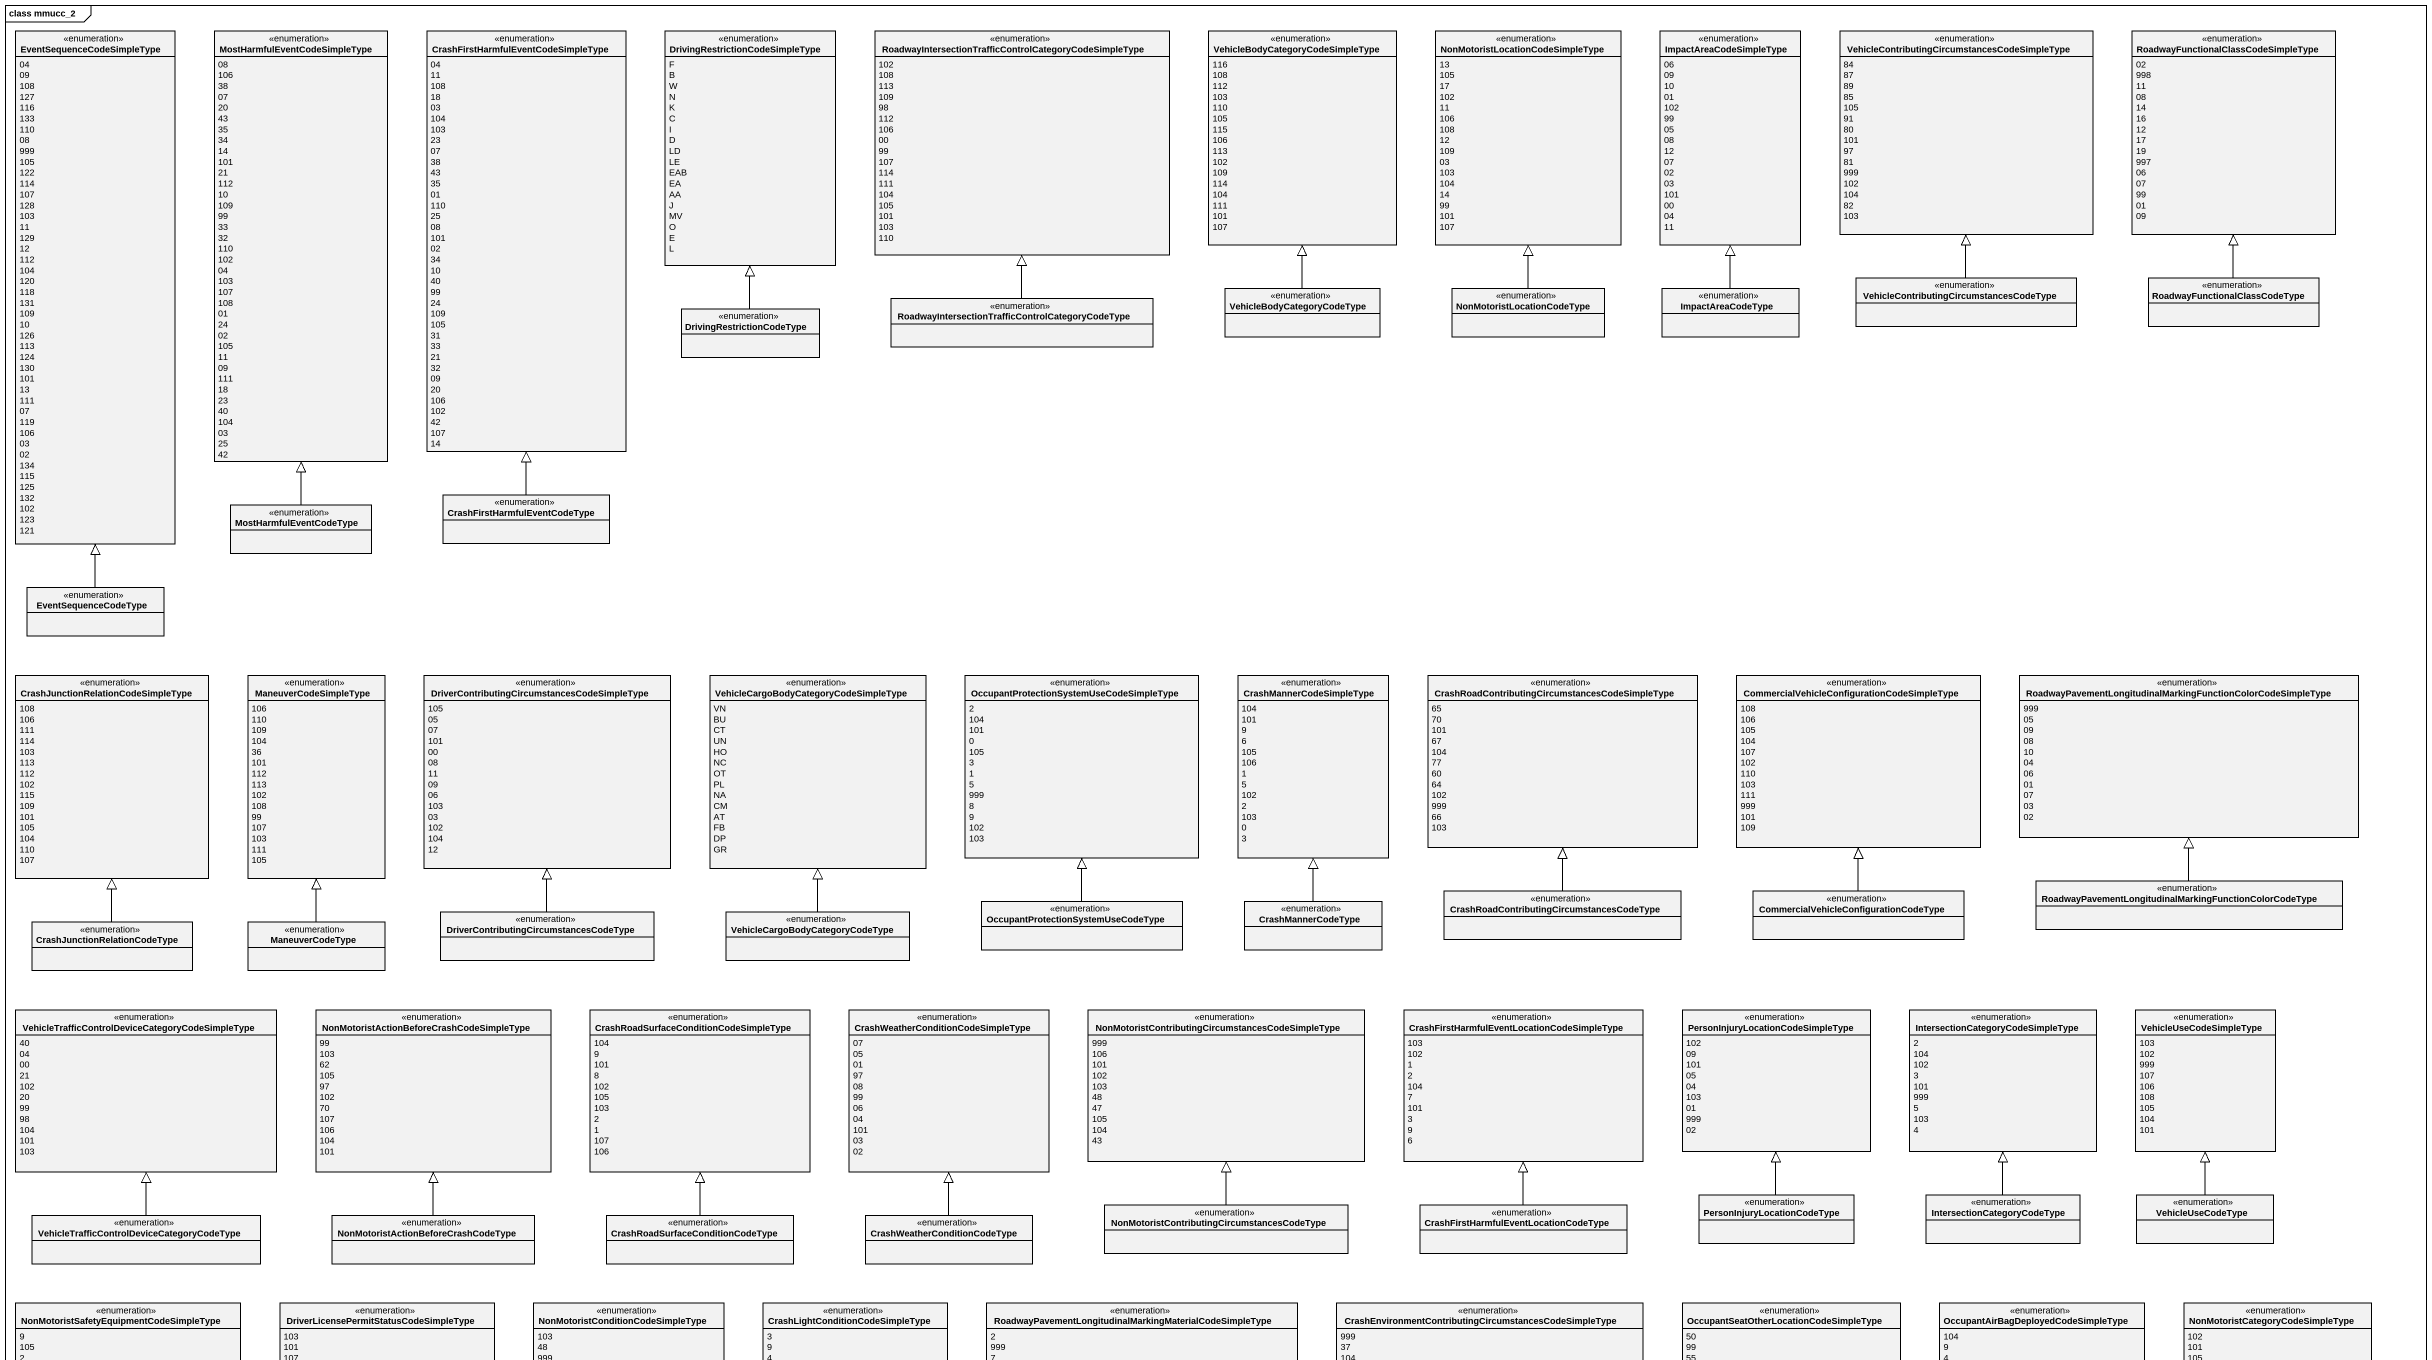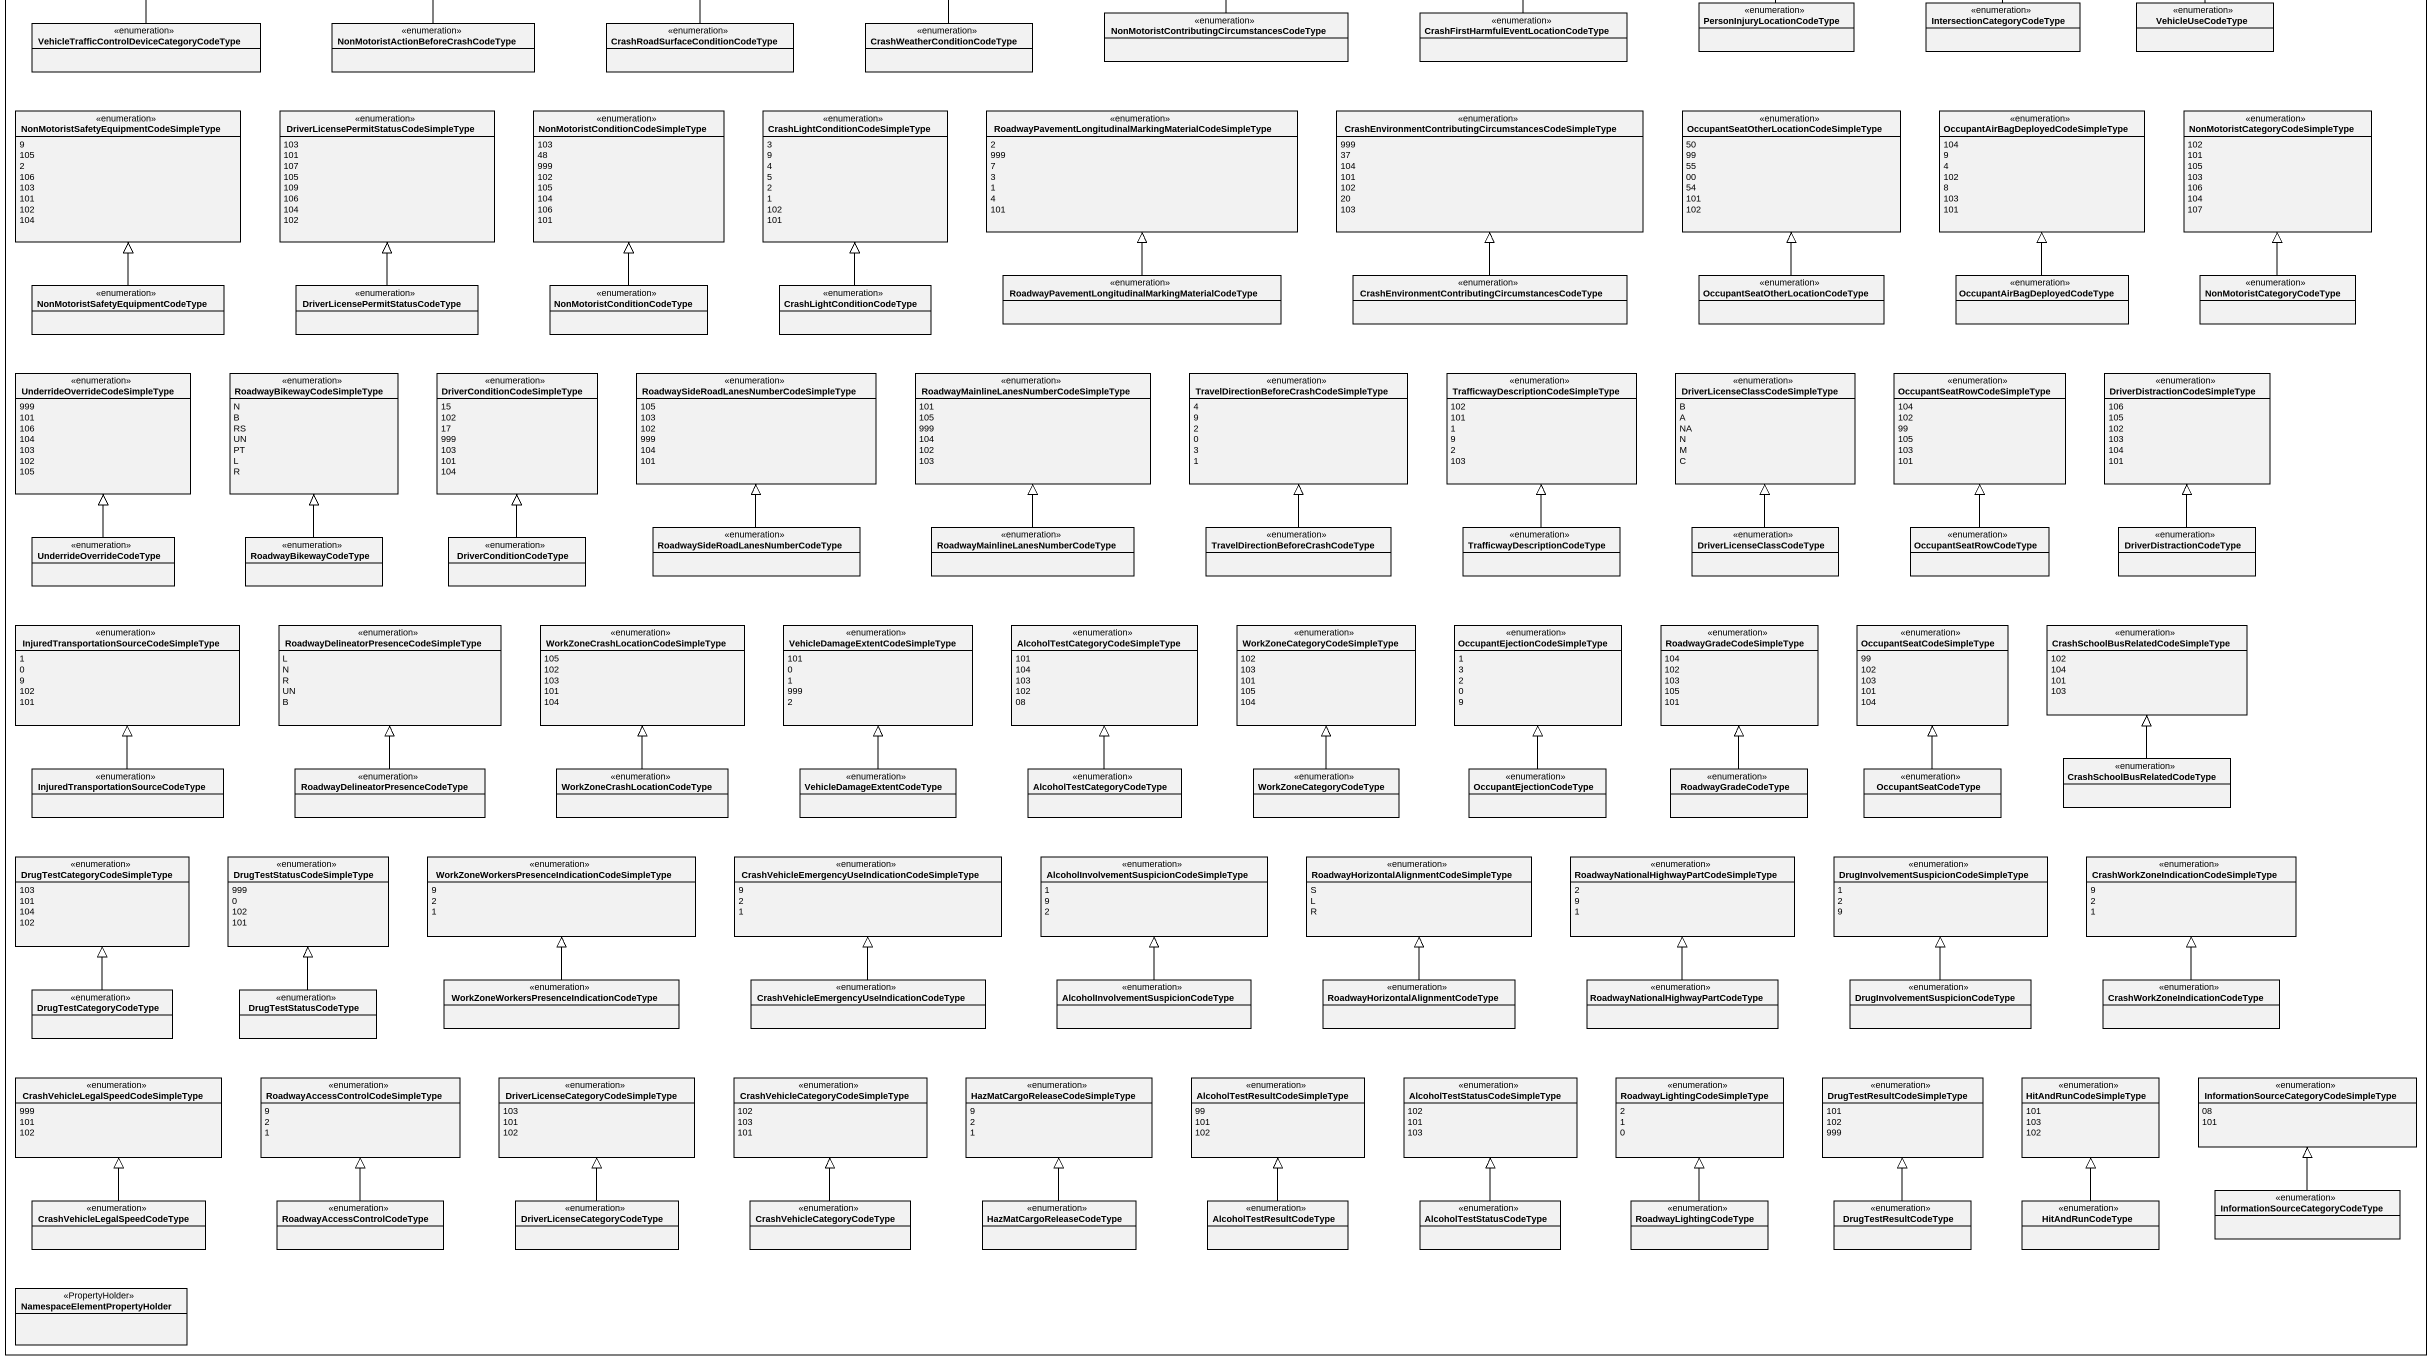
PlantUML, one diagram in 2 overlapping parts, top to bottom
@startuml
mainframe class mmucc_2
hide circle
hide empty members
enum EventSequenceCodeSimpleType {
  04
  09
  108
  127
  116
  133
  110
  08
  999
  105
  122
  114
  107
  128
  103
  11
  129
  12
  112
  104
  120
  118
  131
  109
  10
  126
  113
  124
  130
  101
  13
  111
  07
  119
  106
  03
  02
  134
  115
  125
  132
  102
  123
  121
}
enum "MostHarmfulEventCodeSimpleType" as MostHarmfulEventCodeSimpleTy {
  08
  106
  38
  07
  20
  43
  35
  34
  14
  101
  21
  112
  10
  109
  99
  33
  32
  110
  102
  04
  103
  107
  108
  01
  24
  02
  105
  11
  09
  111
  18
  23
  40
  104
  03
  25
  42
}
enum "CrashFirstHarmfulEventCodeSimpleType" as CrashFirstHarmfulEventCodeSi {
  04
  11
  108
  18
  03
  104
  103
  23
  07
  38
  43
  35
  01
  110
  25
  08
  101
  02
  34
  10
  40
  99
  24
  109
  105
  31
  33
  21
  32
  09
  20
  106
  102
  42
  107
  14
}
enum "DrivingRestrictionCodeSimpleType" as DrivingRestrictionCodeSimple {
  F
  B
  W
  N
  K
  C
  I
  D
  LD
  LE
  EAB
  EA
  AA
  J
  MV
  O
  E
  L
}
enum "RoadwayIntersectionTrafficControlCategoryCodeSimpleType" as RoadwayIntersectionTrafficCo {
  102
  108
  113
  109
  98
  112
  106
  00
  99
  107
  114
  111
  104
  105
  101
  103
  110
}
enum "VehicleBodyCategoryCodeSimpleType" as VehicleBodyCategoryCodeSimpl {
  116
  108
  112
  103
  110
  105
  115
  106
  113
  102
  109
  114
  104
  111
  101
  107
}
enum "NonMotoristLocationCodeSimpleType" as NonMotoristLocationCodeSimpl {
  13
  105
  17
  102
  11
  106
  108
  12
  109
  03
  103
  104
  14
  99
  101
  107
}
enum ImpactAreaCodeSimpleType {
  06
  09
  10
  01
  102
  99
  05
  08
  12
  07
  02
  03
  101
  00
  04
  11
}
enum "VehicleContributingCircumstancesCodeSimpleType" as VehicleContributingCircumsta {
  84
  87
  89
  85
  105
  91
  80
  101
  97
  81
  999
  102
  104
  82
  103
}
enum "RoadwayFunctionalClassCodeSimpleType" as RoadwayFunctionalClassCodeSi {
  02
  998
  11
  08
  14
  16
  12
  17
  19
  997
  06
  07
  99
  01
  09
}
enum "VehicleContributingCircumstancesCodeType" as VehicleContributingCircumsta_2
enum "RoadwayFunctionalClassCodeType" as RoadwayFunctionalClassCodeTy
enum DrivingRestrictionCodeType
enum "RoadwayIntersectionTrafficControlCategoryCodeType" as RoadwayIntersectionTrafficCo_2
enum VehicleBodyCategoryCodeType
enum NonMotoristLocationCodeType
enum ImpactAreaCodeType
enum MostHarmfulEventCodeType
enum "CrashFirstHarmfulEventCodeType" as CrashFirstHarmfulEventCodeTy
enum EventSequenceCodeType
enum "CrashJunctionRelationCodeSimpleType" as CrashJunctionRelationCodeSim {
  108
  106
  111
  114
  103
  113
  112
  102
  115
  109
  101
  105
  104
  110
  107
}
enum ManeuverCodeSimpleType {
  106
  110
  109
  104
  36
  101
  112
  113
  102
  108
  99
  107
  103
  111
  105
}
enum "DriverContributingCircumstancesCodeSimpleType" as DriverContributingCircumstan {
  105
  05
  07
  101
  00
  08
  11
  09
  06
  103
  03
  102
  104
  12
}
enum "VehicleCargoBodyCategoryCodeSimpleType" as VehicleCargoBodyCategoryCode {
  VN
  BU
  CT
  UN
  HO
  NC
  OT
  PL
  NA
  CM
  AT
  FB
  DP
  GR
}
enum "OccupantProtectionSystemUseCodeSimpleType" as OccupantProtectionSystemUseC {
  2
  104
  101
  0
  105
  3
  1
  5
  999
  8
  9
  102
  103
}
enum CrashMannerCodeSimpleType {
  104
  101
  9
  6
  105
  106
  1
  5
  102
  2
  103
  0
  3
}
enum "CrashRoadContributingCircumstancesCodeSimpleType" as CrashRoadContributingCircums {
  65
  70
  101
  67
  104
  77
  60
  64
  102
  999
  66
  103
}
enum "CommercialVehicleConfigurationCodeSimpleType" as CommercialVehicleConfigurati {
  108
  106
  105
  104
  107
  102
  110
  103
  111
  999
  101
  109
}
enum "RoadwayPavementLongitudinalMarkingFunctionColorCodeSimpleType" as RoadwayPavementLongitudinalM {
  999
  05
  09
  08
  10
  04
  06
  01
  07
  03
  02
}
enum "OccupantProtectionSystemUseCodeType" as OccupantProtectionSystemUseC_2
enum CrashMannerCodeType
enum "CrashRoadContributingCircumstancesCodeType" as CrashRoadContributingCircums_2
enum "CommercialVehicleConfigurationCodeType" as CommercialVehicleConfigurati_2
enum "RoadwayPavementLongitudinalMarkingFunctionColorCodeType" as RoadwayPavementLongitudinalM_2
enum "CrashJunctionRelationCodeType" as CrashJunctionRelationCodeTyp
enum ManeuverCodeType
enum "DriverContributingCircumstancesCodeType" as DriverContributingCircumstan_2
enum "VehicleCargoBodyCategoryCodeType" as VehicleCargoBodyCategoryCode_2
enum "VehicleTrafficControlDeviceCategoryCodeSimpleType" as VehicleTrafficControlDeviceC {
  40
  04
  00
  21
  102
  20
  99
  98
  104
  101
  103
}
enum "NonMotoristActionBeforeCrashCodeSimpleType" as NonMotoristActionBeforeCrash {
  99
  103
  62
  105
  97
  102
  70
  107
  106
  104
  101
}
enum "CrashRoadSurfaceConditionCodeSimpleType" as CrashRoadSurfaceConditionCod {
  104
  9
  101
  8
  102
  105
  103
  2
  1
  107
  106
}
enum "CrashWeatherConditionCodeSimpleType" as CrashWeatherConditionCodeSim {
  07
  05
  01
  97
  08
  99
  06
  04
  101
  03
  02
}
enum "NonMotoristContributingCircumstancesCodeSimpleType" as NonMotoristContributingCircu {
  999
  106
  101
  102
  103
  48
  47
  105
  104
  43
}
enum "CrashFirstHarmfulEventLocationCodeSimpleType" as CrashFirstHarmfulEventLocati {
  103
  102
  1
  2
  104
  7
  101
  3
  9
  6
}
enum "PersonInjuryLocationCodeSimpleType" as PersonInjuryLocationCodeSimp {
  102
  09
  101
  05
  04
  103
  01
  999
  02
}
enum "IntersectionCategoryCodeSimpleType" as IntersectionCategoryCodeSimp {
  2
  104
  102
  3
  101
  999
  5
  103
  4
}
enum VehicleUseCodeSimpleType {
  103
  102
  999
  107
  106
  108
  105
  104
  101
}
enum "NonMotoristContributingCircumstancesCodeType" as NonMotoristContributingCircu_2
enum "CrashFirstHarmfulEventLocationCodeType" as CrashFirstHarmfulEventLocati_2
enum PersonInjuryLocationCodeType
enum IntersectionCategoryCodeType
enum VehicleUseCodeType
enum "VehicleTrafficControlDeviceCategoryCodeType" as VehicleTrafficControlDeviceC_2
enum "NonMotoristActionBeforeCrashCodeType" as NonMotoristActionBeforeCrash_2
enum "CrashRoadSurfaceConditionCodeType" as CrashRoadSurfaceConditionCod_2
enum "CrashWeatherConditionCodeType" as CrashWeatherConditionCodeTyp
enum "NonMotoristSafetyEquipmentCodeSimpleType" as NonMotoristSafetyEquipmentCo {
  9
  105
  2
  106
  103
  101
  102
  104
}
enum "DriverLicensePermitStatusCodeSimpleType" as DriverLicensePermitStatusCod {
  103
  101
  107
  105
  109
  106
  104
  102
}
enum "NonMotoristConditionCodeSimpleType" as NonMotoristConditionCodeSimp {
  103
  48
  999
  102
  105
  104
  106
  101
}
enum "CrashLightConditionCodeSimpleType" as CrashLightConditionCodeSimpl {
  3
  9
  4
  5
  2
  1
  102
  101
}
enum "RoadwayPavementLongitudinalMarkingMaterialCodeSimpleType" as RoadwayPavementLongitudinalM_3 {
  2
  999
  7
  3
  1
  4
  101
}
enum "CrashEnvironmentContributingCircumstancesCodeSimpleType" as CrashEnvironmentContributing {
  999
  37
  104
  101
  102
  20
  103
}
enum "OccupantSeatOtherLocationCodeSimpleType" as OccupantSeatOtherLocationCod {
  50
  99
  55
  00
  54
  101
  102
}
enum "OccupantAirBagDeployedCodeSimpleType" as OccupantAirBagDeployedCodeSi {
  104
  9
  4
  102
  8
  103
  101
}
enum "NonMotoristCategoryCodeSimpleType" as NonMotoristCategoryCodeSimpl {
  102
  101
  105
  103
  106
  104
  107
}
enum "NonMotoristSafetyEquipmentCodeType" as NonMotoristSafetyEquipmentCo_2
enum "DriverLicensePermitStatusCodeType" as DriverLicensePermitStatusCod_2
enum NonMotoristConditionCodeType
enum CrashLightConditionCodeType
enum "RoadwayPavementLongitudinalMarkingMaterialCodeType" as RoadwayPavementLongitudinalM_4
enum "CrashEnvironmentContributingCircumstancesCodeType" as CrashEnvironmentContributing_2
enum "OccupantSeatOtherLocationCodeType" as OccupantSeatOtherLocationCod_2
enum "OccupantAirBagDeployedCodeType" as OccupantAirBagDeployedCodeTy
enum NonMotoristCategoryCodeType
enum "UnderrideOverrideCodeSimpleType" as UnderrideOverrideCodeSimpleT {
  999
  101
  106
  104
  103
  102
  105
}
enum RoadwayBikewayCodeSimpleType {
  N
  B
  RS
  UN
  PT
  L
  R
}
enum "DriverConditionCodeSimpleType" as DriverConditionCodeSimpleTyp {
  15
  102
  17
  999
  103
  101
  104
}
enum "RoadwaySideRoadLanesNumberCodeSimpleType" as RoadwaySideRoadLanesNumberCo {
  105
  103
  102
  999
  104
  101
}
enum "RoadwayMainlineLanesNumberCodeSimpleType" as RoadwayMainlineLanesNumberCo {
  101
  105
  999
  104
  102
  103
}
enum "TravelDirectionBeforeCrashCodeSimpleType" as TravelDirectionBeforeCrashCo {
  4
  9
  2
  0
  3
  1
}
enum "TrafficwayDescriptionCodeSimpleType" as TrafficwayDescriptionCodeSim {
  102
  101
  1
  9
  2
  103
}
enum "DriverLicenseClassCodeSimpleType" as DriverLicenseClassCodeSimple {
  B
  A
  NA
  N
  M
  C
}
enum "OccupantSeatRowCodeSimpleType" as OccupantSeatRowCodeSimpleTyp {
  104
  102
  99
  105
  103
  101
}
enum "DriverDistractionCodeSimpleType" as DriverDistractionCodeSimpleT {
  106
  105
  102
  103
  104
  101
}
enum UnderrideOverrideCodeType
enum RoadwayBikewayCodeType
enum DriverConditionCodeType
enum "RoadwaySideRoadLanesNumberCodeType" as RoadwaySideRoadLanesNumberCo_2
enum "RoadwayMainlineLanesNumberCodeType" as RoadwayMainlineLanesNumberCo_2
enum "TravelDirectionBeforeCrashCodeType" as TravelDirectionBeforeCrashCo_2
enum "TrafficwayDescriptionCodeType" as TrafficwayDescriptionCodeTyp
enum DriverLicenseClassCodeType
enum OccupantSeatRowCodeType
enum DriverDistractionCodeType
enum "InjuredTransportationSourceCodeSimpleType" as InjuredTransportationSourceC {
  1
  0
  9
  102
  101
}
enum "RoadwayDelineatorPresenceCodeSimpleType" as RoadwayDelineatorPresenceCod {
  L
  N
  R
  UN
  B
}
enum "WorkZoneCrashLocationCodeSimpleType" as WorkZoneCrashLocationCodeSim {
  105
  102
  103
  101
  104
}
enum "VehicleDamageExtentCodeSimpleType" as VehicleDamageExtentCodeSimpl {
  101
  0
  1
  999
  2
}
enum "AlcoholTestCategoryCodeSimpleType" as AlcoholTestCategoryCodeSimpl {
  101
  104
  103
  102
  08
}
enum "WorkZoneCategoryCodeSimpleType" as WorkZoneCategoryCodeSimpleTy {
  102
  103
  101
  105
  104
}
enum "OccupantEjectionCodeSimpleType" as OccupantEjectionCodeSimpleTy {
  1
  3
  2
  0
  9
}
enum RoadwayGradeCodeSimpleType {
  104
  102
  103
  105
  101
}
enum OccupantSeatCodeSimpleType {
  99
  102
  103
  101
  104
}
enum "CrashSchoolBusRelatedCodeSimpleType" as CrashSchoolBusRelatedCodeSim {
  102
  104
  101
  103
}
enum "InjuredTransportationSourceCodeType" as InjuredTransportationSourceC_2
enum "RoadwayDelineatorPresenceCodeType" as RoadwayDelineatorPresenceCod_2
enum "WorkZoneCrashLocationCodeType" as WorkZoneCrashLocationCodeTyp
enum VehicleDamageExtentCodeType
enum AlcoholTestCategoryCodeType
enum WorkZoneCategoryCodeType
enum OccupantEjectionCodeType
enum RoadwayGradeCodeType
enum OccupantSeatCodeType
enum "CrashSchoolBusRelatedCodeType" as CrashSchoolBusRelatedCodeTyp
enum "DrugTestCategoryCodeSimpleType" as DrugTestCategoryCodeSimpleTy {
  103
  101
  104
  102
}
enum DrugTestStatusCodeSimpleType {
  999
  0
  102
  101
}
enum "WorkZoneWorkersPresenceIndicationCodeSimpleType" as WorkZoneWorkersPresenceIndic {
  9
  2
  1
}
enum "CrashVehicleEmergencyUseIndicationCodeSimpleType" as CrashVehicleEmergencyUseIndi {
  9
  2
  1
}
enum "AlcoholInvolvementSuspicionCodeSimpleType" as AlcoholInvolvementSuspicionC {
  1
  9
  2
}
enum "RoadwayHorizontalAlignmentCodeSimpleType" as RoadwayHorizontalAlignmentCo {
  S
  L
  R
}
enum "RoadwayNationalHighwayPartCodeSimpleType" as RoadwayNationalHighwayPartCo {
  2
  9
  1
}
enum "DrugInvolvementSuspicionCodeSimpleType" as DrugInvolvementSuspicionCode {
  1
  2
  9
}
enum "CrashWorkZoneIndicationCodeSimpleType" as CrashWorkZoneIndicationCodeS {
  9
  2
  1
}
enum "WorkZoneWorkersPresenceIndicationCodeType" as WorkZoneWorkersPresenceIndic_2
enum "CrashVehicleEmergencyUseIndicationCodeType" as CrashVehicleEmergencyUseIndi_2
enum "AlcoholInvolvementSuspicionCodeType" as AlcoholInvolvementSuspicionC_2
enum "RoadwayHorizontalAlignmentCodeType" as RoadwayHorizontalAlignmentCo_2
enum "RoadwayNationalHighwayPartCodeType" as RoadwayNationalHighwayPartCo_2
enum "DrugInvolvementSuspicionCodeType" as DrugInvolvementSuspicionCode_2
enum "CrashWorkZoneIndicationCodeType" as CrashWorkZoneIndicationCodeT
enum DrugTestCategoryCodeType
enum DrugTestStatusCodeType
enum "CrashVehicleLegalSpeedCodeSimpleType" as CrashVehicleLegalSpeedCodeSi {
  999
  101
  102
}
enum "RoadwayAccessControlCodeSimpleType" as RoadwayAccessControlCodeSimp {
  9
  2
  1
}
enum "DriverLicenseCategoryCodeSimpleType" as DriverLicenseCategoryCodeSim {
  103
  101
  102
}
enum "CrashVehicleCategoryCodeSimpleType" as CrashVehicleCategoryCodeSimp {
  102
  103
  101
}
enum "HazMatCargoReleaseCodeSimpleType" as HazMatCargoReleaseCodeSimple {
  9
  2
  1
}
enum "AlcoholTestResultCodeSimpleType" as AlcoholTestResultCodeSimpleT {
  99
  101
  102
}
enum "AlcoholTestStatusCodeSimpleType" as AlcoholTestStatusCodeSimpleT {
  102
  101
  103
}
enum "RoadwayLightingCodeSimpleType" as RoadwayLightingCodeSimpleTyp {
  2
  1
  0
}
enum DrugTestResultCodeSimpleType {
  101
  102
  999
}
enum HitAndRunCodeSimpleType {
  101
  103
  102
}
enum "InformationSourceCategoryCodeSimpleType" as InformationSourceCategoryCod {
  08
  101
}
enum "CrashVehicleLegalSpeedCodeType" as CrashVehicleLegalSpeedCodeTy
enum RoadwayAccessControlCodeType
enum "DriverLicenseCategoryCodeType" as DriverLicenseCategoryCodeTyp
enum CrashVehicleCategoryCodeType
enum HazMatCargoReleaseCodeType
enum AlcoholTestResultCodeType
enum AlcoholTestStatusCodeType
enum RoadwayLightingCodeType
enum DrugTestResultCodeType
enum HitAndRunCodeType
enum "InformationSourceCategoryCodeType" as InformationSourceCategoryCod_2
class "NamespaceElementPropertyHolder" as NamespaceElementPropertyHold <<PropertyHolder>>
VehicleContributingCircumsta_2 -up-|> VehicleContributingCircumsta
RoadwayFunctionalClassCodeTy -up-|> RoadwayFunctionalClassCodeSi
DrivingRestrictionCodeType -up-|> DrivingRestrictionCodeSimple
RoadwayIntersectionTrafficCo_2 -up-|> RoadwayIntersectionTrafficCo
VehicleBodyCategoryCodeType -up-|> VehicleBodyCategoryCodeSimpl
NonMotoristLocationCodeType -up-|> NonMotoristLocationCodeSimpl
ImpactAreaCodeType -up-|> ImpactAreaCodeSimpleType
MostHarmfulEventCodeType -up-|> MostHarmfulEventCodeSimpleTy
CrashFirstHarmfulEventCodeTy -up-|> CrashFirstHarmfulEventCodeSi
EventSequenceCodeType -up-|> EventSequenceCodeSimpleType
OccupantProtectionSystemUseC_2 -up-|> OccupantProtectionSystemUseC
CrashMannerCodeType -up-|> CrashMannerCodeSimpleType
CrashRoadContributingCircums_2 -up-|> CrashRoadContributingCircums
CommercialVehicleConfigurati_2 -up-|> CommercialVehicleConfigurati
RoadwayPavementLongitudinalM_2 -up-|> RoadwayPavementLongitudinalM
CrashJunctionRelationCodeTyp -up-|> CrashJunctionRelationCodeSim
ManeuverCodeType -up-|> ManeuverCodeSimpleType
DriverContributingCircumstan_2 -up-|> DriverContributingCircumstan
VehicleCargoBodyCategoryCode_2 -up-|> VehicleCargoBodyCategoryCode
NonMotoristContributingCircu_2 -up-|> NonMotoristContributingCircu
CrashFirstHarmfulEventLocati_2 -up-|> CrashFirstHarmfulEventLocati
PersonInjuryLocationCodeType -up-|> PersonInjuryLocationCodeSimp
IntersectionCategoryCodeType -up-|> IntersectionCategoryCodeSimp
VehicleUseCodeType -up-|> VehicleUseCodeSimpleType
VehicleTrafficControlDeviceC_2 -up-|> VehicleTrafficControlDeviceC
NonMotoristActionBeforeCrash_2 -up-|> NonMotoristActionBeforeCrash
CrashRoadSurfaceConditionCod_2 -up-|> CrashRoadSurfaceConditionCod
CrashWeatherConditionCodeTyp -up-|> CrashWeatherConditionCodeSim
NonMotoristSafetyEquipmentCo_2 -up-|> NonMotoristSafetyEquipmentCo
DriverLicensePermitStatusCod_2 -up-|> DriverLicensePermitStatusCod
NonMotoristConditionCodeType -up-|> NonMotoristConditionCodeSimp
CrashLightConditionCodeType -up-|> CrashLightConditionCodeSimpl
RoadwayPavementLongitudinalM_4 -up-|> RoadwayPavementLongitudinalM_3
CrashEnvironmentContributing_2 -up-|> CrashEnvironmentContributing
OccupantSeatOtherLocationCod_2 -up-|> OccupantSeatOtherLocationCod
OccupantAirBagDeployedCodeTy -up-|> OccupantAirBagDeployedCodeSi
NonMotoristCategoryCodeType -up-|> NonMotoristCategoryCodeSimpl
UnderrideOverrideCodeType -up-|> UnderrideOverrideCodeSimpleT
RoadwayBikewayCodeType -up-|> RoadwayBikewayCodeSimpleType
DriverConditionCodeType -up-|> DriverConditionCodeSimpleTyp
RoadwaySideRoadLanesNumberCo_2 -up-|> RoadwaySideRoadLanesNumberCo
RoadwayMainlineLanesNumberCo_2 -up-|> RoadwayMainlineLanesNumberCo
TravelDirectionBeforeCrashCo_2 -up-|> TravelDirectionBeforeCrashCo
TrafficwayDescriptionCodeTyp -up-|> TrafficwayDescriptionCodeSim
DriverLicenseClassCodeType -up-|> DriverLicenseClassCodeSimple
OccupantSeatRowCodeType -up-|> OccupantSeatRowCodeSimpleTyp
DriverDistractionCodeType -up-|> DriverDistractionCodeSimpleT
InjuredTransportationSourceC_2 -up-|> InjuredTransportationSourceC
RoadwayDelineatorPresenceCod_2 -up-|> RoadwayDelineatorPresenceCod
WorkZoneCrashLocationCodeTyp -up-|> WorkZoneCrashLocationCodeSim
VehicleDamageExtentCodeType -up-|> VehicleDamageExtentCodeSimpl
AlcoholTestCategoryCodeType -up-|> AlcoholTestCategoryCodeSimpl
WorkZoneCategoryCodeType -up-|> WorkZoneCategoryCodeSimpleTy
OccupantEjectionCodeType -up-|> OccupantEjectionCodeSimpleTy
RoadwayGradeCodeType -up-|> RoadwayGradeCodeSimpleType
OccupantSeatCodeType -up-|> OccupantSeatCodeSimpleType
CrashSchoolBusRelatedCodeTyp -up-|> CrashSchoolBusRelatedCodeSim
WorkZoneWorkersPresenceIndic_2 -up-|> WorkZoneWorkersPresenceIndic
CrashVehicleEmergencyUseIndi_2 -up-|> CrashVehicleEmergencyUseIndi
AlcoholInvolvementSuspicionC_2 -up-|> AlcoholInvolvementSuspicionC
RoadwayHorizontalAlignmentCo_2 -up-|> RoadwayHorizontalAlignmentCo
RoadwayNationalHighwayPartCo_2 -up-|> RoadwayNationalHighwayPartCo
DrugInvolvementSuspicionCode_2 -up-|> DrugInvolvementSuspicionCode
CrashWorkZoneIndicationCodeT -up-|> CrashWorkZoneIndicationCodeS
DrugTestCategoryCodeType -up-|> DrugTestCategoryCodeSimpleTy
DrugTestStatusCodeType -up-|> DrugTestStatusCodeSimpleType
CrashVehicleLegalSpeedCodeTy -up-|> CrashVehicleLegalSpeedCodeSi
RoadwayAccessControlCodeType -up-|> RoadwayAccessControlCodeSimp
DriverLicenseCategoryCodeTyp -up-|> DriverLicenseCategoryCodeSim
CrashVehicleCategoryCodeType -up-|> CrashVehicleCategoryCodeSimp
HazMatCargoReleaseCodeType -up-|> HazMatCargoReleaseCodeSimple
AlcoholTestResultCodeType -up-|> AlcoholTestResultCodeSimpleT
AlcoholTestStatusCodeType -up-|> AlcoholTestStatusCodeSimpleT
RoadwayLightingCodeType -up-|> RoadwayLightingCodeSimpleTyp
DrugTestResultCodeType -up-|> DrugTestResultCodeSimpleType
HitAndRunCodeType -up-|> HitAndRunCodeSimpleType
InformationSourceCategoryCod_2 -up-|> InformationSourceCategoryCod
@enduml
